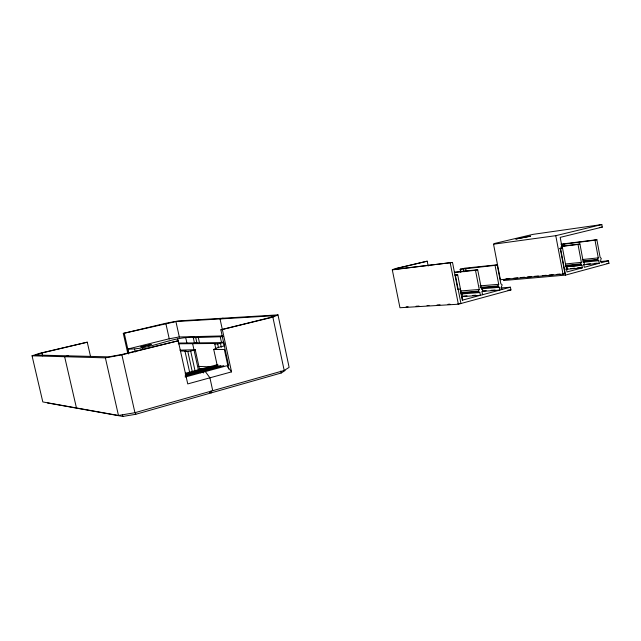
<?xml version="1.0" encoding="UTF-8"?>
<svg xmlns="http://www.w3.org/2000/svg" width="641" height="641" viewBox="0 0 641 641"><rect width="100%" height="100%" fill="white"/><g stroke="black" fill="none" stroke-linecap="round" stroke-linejoin="round"><path stroke-width="0.96" d="M561.62 246.224L579.929 243.965L583.262 261.857L584.448 262.898L583.791 264.709L584.272 267.297L599.271 263.251L598.798 260.687L597.588 259.405L598.277 257.874L595 240.167L596.867 239.702L600.128 257.378L601.29 258.411L600.649 260.198L601.122 262.754L608.485 260.767L608.95 263.307L565.554 275.101L503.594 280.526L504.363 279.644M559.617 248.7L562.574 248.339L565.971 266.456L567.189 267.505L566.516 269.332L567.005 271.952L582.381 267.81L581.892 265.214L580.65 263.916L581.363 262.361L578.022 244.445L579.929 243.965M482.136 291.407L499.828 290.069L499.291 287.328L497.905 285.966L498.714 284.316L495.044 265.366L460.142 269.332L460.695 272.153M461.945 296.615L480.373 295.317L479.829 292.544L478.41 291.166L479.236 289.484L475.486 270.294L454.245 272.521M460.142 269.332L464.749 268.186L497.184 264.821L500.845 283.747L502.175 284.836L501.422 286.759L501.959 289.492M493.538 244.205L494.62 243.46L533.008 234.358L601.811 224.55L602.284 227.106L560.202 237.362L562.181 247.891L560.226 248.379L564.961 273.603L563.014 274.132L500.405 279.708L493.538 244.205L555.779 235.68L601.811 224.55M47.37 402.917L122.856 416.45L135.78 414.286L281.175 373.014L285.093 370.53M90.509 356.388L87.264 342.19L39.814 353.287L32.05 355.803L42.811 401.939L118.473 415.472L134.947 412.7L284.203 370.482L289.123 367.365L277.986 314.883L178.27 320.925L165.939 323.248L123.296 333.408L127.823 353.503M500.517 287.985L510.412 287.216L510.941 289.932L458.363 304.219L399.96 307.736L392.308 269.877L394.6 268.795L427.21 261.191L428.172 266.039M217.475 366.612L213.725 349.433L217.579 347.654L224.358 345.9M215.817 348.832L214.759 343.961L215.857 343.472L178.27 343.792M228.677 365.811L220.865 329.811L272.866 317.159L277.986 314.883M199.655 369.865L195.233 349.706L190.689 351.092L185.081 351.58L189.736 372.693M185.081 351.58L186.283 351.06L180.514 351.012M194.544 343.384L193.286 337.687L194.319 337.27C171.411 336.549 150.355 349.722 127.503 349.097L128.593 353.944M87.264 342.19L41.953 352.983L35.648 355.026L108.794 356.861L122.199 354.417L178.214 340.78L187.741 383.919L231.553 371.868L222.411 329.754M185.169 377.044L226.89 365.739L231.553 371.868M185.353 374.2L217.98 365.41M510.412 287.216L462.305 300.188L460.094 288.947L457.842 289.54L452.506 262.441L395.072 269.292L396.923 268.411L427.21 261.191M185.249 375.129L220.873 365.522M185.153 376.075L223.805 365.626M185.225 373.302L217.884 364.529M214.759 343.961L217.66 343.945L223.717 342.598L224.542 346.388M195.745 342.887L192.637 343.672L198.494 370.442M222.491 336.108L220.232 336.685L221.498 342.51M462.642 300.1L462.089 297.288L462.882 295.309L461.48 294.203L457.658 274.789L455.406 275.358L460.951 303.514L457.954 303.698M475.486 270.294L477.681 269.741L481.423 288.907L482.785 290.004L482.016 291.951L482.561 294.724M495.044 265.366L497.184 264.821M562.574 248.339L560.619 248.836L565.554 275.101M220.865 329.811L269.837 317.599L274.06 315.733L175.922 321.566L123.296 333.408M32.05 355.803L105.38 357.854L121.878 354.842L178.214 340.78M127.503 349.097L169.208 338.785L178.951 336.99L222.259 335.94M68.21 355.843L64.637 356.716L76.455 407.956M223.052 318.208L220.039 318.946L222.355 329.634M392.308 269.877L452.506 262.441M560.899 244.173L596.867 239.702M595 240.167L561.804 244.469L562.165 246.4M193.286 337.687L223.14 336.621M599.311 227.523L602.284 227.106M561.123 246.529L578.022 244.445M560.226 248.131L562.181 247.891M454.477 272.185L477.681 269.741M582.813 259.485L598.277 257.874M583.094 260.887L597.588 259.405M583.19 261.392L597.684 259.917M454.701 275.085L457.658 274.789M565.458 263.972L581.363 262.361M583.15 262.305L598.798 260.687M600.641 261.552L608.485 260.767M565.747 265.398L580.65 263.916M565.843 265.903L580.746 264.437M586.507 264.188L590.401 263.804M594.303 263.419L597.228 263.139M583.687 264.781L599.271 263.251M565.979 266.768L581.892 265.214M565.795 266.824L581.707 265.27M606.971 263.499L608.95 263.307M565.899 269.036L567.838 268.859M570.738 268.579L574.608 268.21M577.509 267.938L580.409 267.666M565.955 269.356L582.381 267.81M505.893 278.891L509.827 278.539M513.77 278.186L517.704 277.833M520.66 277.569L524.594 277.216M527.551 276.952L531.485 276.6M534.442 276.335L538.384 275.983M542.318 275.63L546.26 275.277M549.209 275.013L553.151 274.66M557.085 274.308L560.042 274.044M562.998 273.779L564.961 273.603M480.005 285.87L498.714 284.316M480.189 287.408L497.905 285.966M481.279 287.865L498.017 286.519M481.351 288.787L499.291 287.328M460.775 290.934L479.236 289.484M460.927 292.504L478.41 291.166M483.258 290.918L486.207 290.694M491.126 290.317L495.068 290.02M461.031 293.041L478.515 291.719M507.952 290.157L510.941 289.932M461.143 293.971L479.829 292.544M464.1 296.038L467.017 295.83M472.842 295.413L475.758 295.213M406.114 306.855L408.109 306.735M416.081 306.254L419.07 306.069M427.05 305.581L429.045 305.461M437.018 304.972L440.014 304.787M447.987 304.307L449.982 304.179M223.821 342.118L219.078 342.647L178.422 343.063M213.725 349.433L224.35 349.473L228.597 369.04M195.233 349.706L179.945 350.146M198.582 366.396L211.033 366.908M199.303 368.543L204.078 368.759M199.447 369.2L202.316 369.336M209.487 392.604L211.482 392.797L211.073 390.938M205.336 371.58L209.919 377.813L212.74 390.698M202.356 371.427L203.429 372.974M199.519 371.283L200.561 372.814M41.953 352.983L42.635 355.891M135.347 412.363L135.78 414.286M121.878 354.842L134.947 412.7M122.423 414.535L122.856 416.45M105.38 357.854L118.473 415.472M142.631 347.646L143.055 349.537M134.586 349.121L135.235 352.013M124.274 333.368L128.601 352.566M175.922 321.566L179.36 337.15M177.685 338.937L178.543 342.823M165.835 323.465L169.28 339.009M198.221 337.182L199.479 342.935M195.745 337.639L197.003 343.384M190.689 351.092L194.936 370.378M185.674 337.462L186.964 343.304M187.845 351.605L192.308 371.844M220.472 343.432L221.297 347.23M217.66 343.945L218.485 347.734M272.866 317.159L284.203 370.482M280.766 371.099L281.175 373.014M465.687 268.555L466.247 271.407M463.451 268.972L464.012 271.824M460.438 269.124L460.991 271.936M450.23 262.994L458.363 304.219M563.936 244.069L564.296 246M555.779 235.68L563.014 274.132M151.156 344.554L140.932 346.869L151.156 344.554M530.468 236.192L515.885 239.005L530.468 236.192"/></g></svg>
